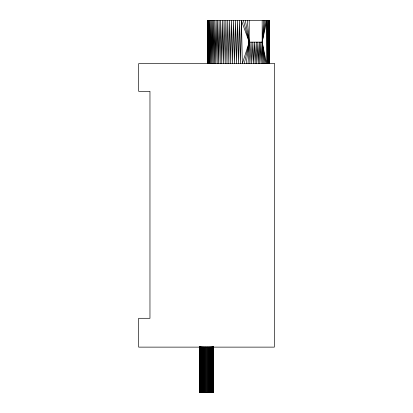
<?xml version="1.0" encoding="UTF-8"?>
<svg xmlns="http://www.w3.org/2000/svg" width="413" height="413" viewBox="0 0 413 413"><rect width="100%" height="100%" fill="white"/><g stroke="black" fill="none" stroke-linecap="round" stroke-linejoin="round"><path stroke-width="0.62" d="M269.534 63.612L269.534 20.65L207.347 20.65L207.409 63.612L207.424 20.65L207.532 48.223M207.409 63.612L207.414 20.65L207.594 63.612L207.605 20.65L207.899 63.612L207.92 20.65L208.322 63.612L208.364 20.65L208.87 63.612L208.932 20.65L209.53 63.612L209.623 20.65L210.305 63.612L210.429 20.65L211.193 63.612L211.353 20.65L212.189 63.612L212.385 20.65L213.289 63.612L213.526 20.65L214.481 63.612L214.77 20.65L215.777 63.612L216.113 20.65L217.155 63.612L217.548 20.65L218.622 63.612L219.066 20.65L220.165 63.612L220.661 20.65L221.781 63.612L222.333 20.65L223.464 63.612L224.073 20.65L225.204 63.612L225.87 20.65L226.995 63.612L227.718 20.65L228.833 63.612L229.613 20.65L230.707 63.612L231.538 20.65L232.617 63.612L233.5 20.65L234.543 63.612L235.477 20.65L236.489 63.612L237.465 20.65L238.44 63.612L239.457 20.65L240.392 63.612L241.45 20.65L249.204 42.131L249.886 63.612L251.058 42.131L251.677 63.612L252.859 42.131L253.422 63.612L254.599 42.131L255.1 63.612L256.277 42.131L256.716 63.612L257.877 42.131L258.259 63.612L259.395 42.131L259.725 63.612L260.83 42.131L261.109 63.612L263.525 20.65M269.472 63.612L269.534 20.65M262.4 63.612L262.172 42.131L266.813 20.65L266.576 63.612L262.172 42.131L262.172 20.65M269.23 20.65L268.982 63.612L268.848 20.65L268.558 63.612L268.316 20.65L268.011 63.612L267.634 20.65L267.35 63.612L266.813 20.65M248.048 63.612L249.204 42.131L249.204 20.65M264.748 20.65L262.172 42.131L263.597 63.612M246.174 63.612L249.204 42.131L247.315 20.65M265.848 20.65L262.172 42.131L264.692 63.612M244.269 63.612L249.204 42.131L245.384 20.65M248.755 42.131L262.172 42.131L265.688 63.612M199.433 392.35L213.567 392.35M243.427 20.65L249.204 42.131L242.338 63.612L241.45 20.65M213.567 346.739L213.536 392.35M213.449 346.739L213.449 392.35M213.299 346.739L213.299 392.35M213.087 346.739L213.087 392.35M212.824 346.739L212.824 392.35M212.509 346.739L212.509 392.35M212.137 346.739L212.137 392.35M211.724 346.739L211.724 392.35M211.26 346.739L211.26 392.35M210.759 346.739L210.759 392.35M210.222 346.739L210.222 392.35M209.649 346.739L209.649 392.35M209.05 346.739L209.05 392.35M208.436 346.739L208.436 392.35M207.801 346.739L207.801 392.35M207.347 20.65L207.347 63.612M207.15 346.739L207.15 392.35M206.5 346.739L206.5 392.35M205.85 346.739L205.85 392.35M205.199 346.739L205.199 392.35M204.564 346.739L204.564 392.35M203.95 346.739L203.95 392.35M203.351 346.739L203.351 392.35M202.778 346.739L202.778 392.35M202.241 346.739L202.241 392.35M201.74 346.739L201.74 392.35M201.276 346.739L201.276 392.35M200.863 346.739L200.863 392.35M200.491 346.739L200.491 392.35M200.176 346.739L200.176 392.35M199.913 346.739L199.913 392.35M199.701 346.739L199.701 392.35M199.551 346.739L199.551 392.35M199.464 346.739L199.464 392.35M269.457 20.65L269.286 63.612L269.457 20.65M274.34 63.612L138.66 63.612L138.66 91.314L149.965 91.314L149.965 318.294L138.66 318.294L138.66 347.126L274.34 347.126L274.34 63.612"/></g></svg>
